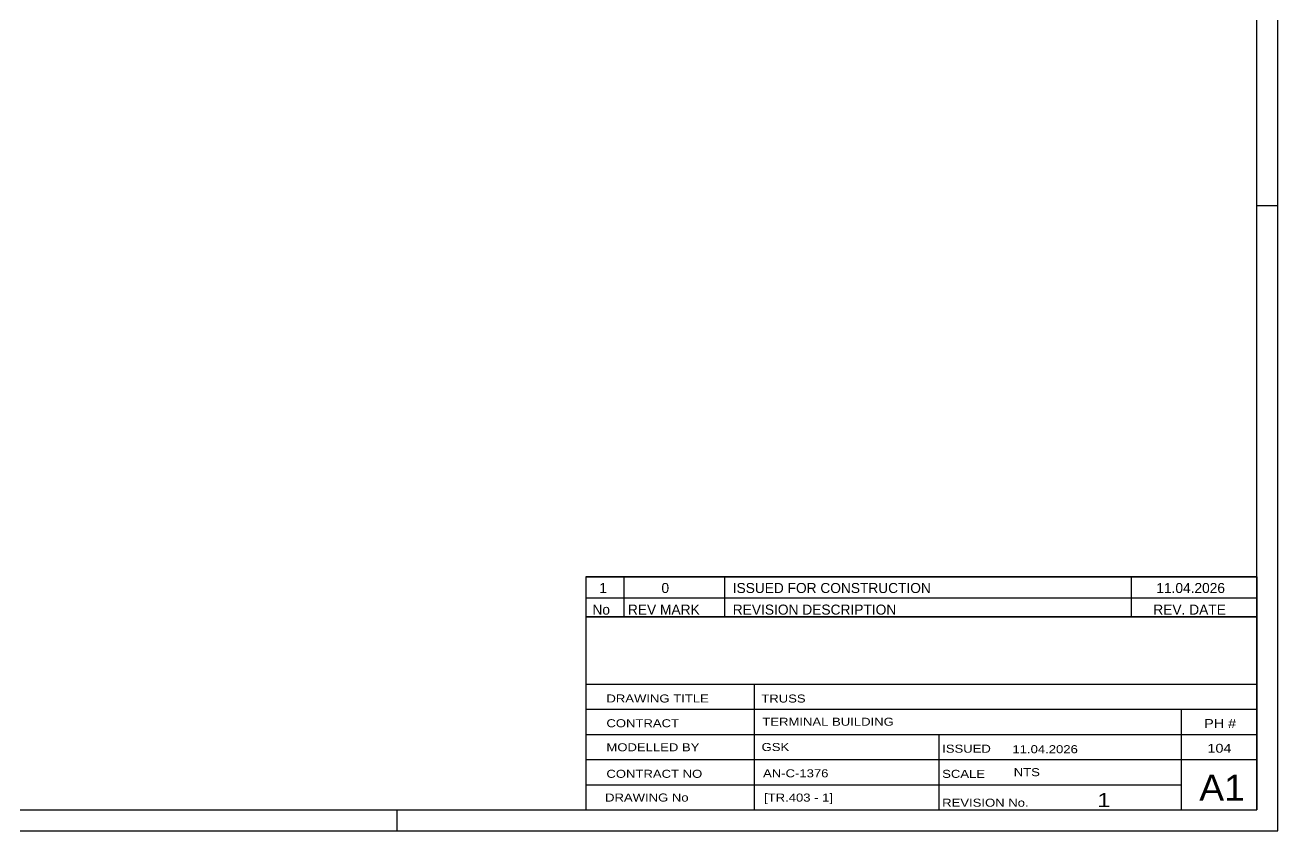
# Model space of a CAD drawing. Header units: millimetres. Extents: x 0 to 594, y 0 to 420.
# Drawn here: x 295.3 to 594, y 0 to 192 of the extents above; entities that cross this region are included whole.
import ezdxf

# ---------------------------------------------------------------- set-up
doc = ezdxf.new("R2010")
doc.units = ezdxf.units.MM
doc.styles.add('Arial Narrow', font='ARIALN.TTF', dxfattribs={"height": 0.2})

# ---------------------------------------------------------------- blocks, each defined once
blk = doc.blocks.new('Unknown-348435354-1163')
at = {"color": 5, "linetype": 'Continuous'}
for p, q in [((594, 0), (594, 420)), ((589, 5), (589, 415)), ((594, 149), (589, 149)), ((5, 5), (589, 5)), ((384, 0), (384, 5)), ((0, 0), (594, 0))]:
    blk.add_line(p, q, dxfattribs=at)
blk = doc.blocks.new('Unknown-348435354-14613')
at = {"color": 7, "linetype": 'Continuous'}
for p, q in [((429, 51.05), (429, 5)), ((429, 51.05), (589, 51.05)), ((589, 51), (589, 5)), ((429, 35), (589, 35)), ((469.14, 35), (469.14, 5)), ((429, 29), (589, 29)), ((571, 5.05), (571, 29.05)), ((429, 23), (589, 23)), ((513.14, 23), (513.14, 5)), ((429, 17), (589, 17)), ((429, 11), (571, 11)), ((429, 5), (589, 5))]:
    blk.add_line(p, q, dxfattribs=at)
at = {"color": 7, "style": 'Arial Narrow'}
for s, height, width, p in [('DRAWING TITLE', 1.9089, 1.425378, (433.88, 30.61)), ('TRUSS  ', 1.909, 1.425378, (470.81, 30.59)), ('TERMINAL BUILDING', 1.9089, 1.425378, (471.06, 25.07)), ('CONTRACT', 1.909, 1.425378, (433.88, 24.71)), ('MODELLED BY', 1.9089, 1.425378, (433.88, 18.98)), ('GSK', 1.909, 1.425378, (470.88, 19.04)), ('ISSUED', 1.909, 1.425378, (513.94, 18.64)), ('11.04.2026', 1.909, 1.425378, (530.69, 18.52)), ('CONTRACT NO', 1.9089, 1.425378, (433.88, 12.66)), ('AN-C-1376', 1.909, 1.425378, (471.23, 12.78)), ('SCALE', 1.909, 1.425378, (513.94, 12.65)), ('A1', 6.204, 1.25, (575.24, 7.2)), ('[TR.403 - 1]', 1.9089, 1.425378, (471.46, 6.99)), ('1', 3.34, 1.5, (550.91, 5.68)), ('DRAWING No', 1.909, 1.425378, (433.56, 7)), ('REVISION No.', 1.9089, 1.425378, (513.94, 5.77))]:
    blk.add_text(s, height=height, dxfattribs=dict(at, width=width)).set_placement(p)
at = {"color": 7, "linetype": 'Continuous', "style": 'Arial Narrow'}
for s, height, width, p in [('PH #', 2.1, 1.42538, (576.4, 24.55)), ('104', 2.1, 1.42538, (577.19, 18.65)), ('NTS', 1.909, 1.425378, (531, 13.05))]:
    blk.add_text(s, height=height, dxfattribs=dict(at, width=width)).set_placement(p)
blk = doc.blocks.new('Unknown-348435354-14614')
at = {"color": 7, "linetype": 'Continuous'}
for p, q in [((429, 60.55), (589, 60.55)), ((589, 60.55), (429, 60.55)), ((429, 60.55), (429, 55.55)), ((438, 60.55), (438, 55.55)), ((462, 60.55), (462, 55.55)), ((559, 60.55), (559, 55.55)), ((589, 60.55), (589, 55.55)), ((429, 55.55), (589, 55.55)), ((429, 55.55), (429, 51.05)), ((429, 55.55), (589, 55.55)), ((438, 55.55), (438, 51.05)), ((462, 55.55), (462, 51.05)), ((559, 55.55), (559, 51.05)), ((589, 55.55), (589, 51.05)), ((589, 51.05), (429, 51.05))]:
    blk.add_line(p, q, dxfattribs=at)
at = {"color": 7, "linetype": 'Continuous', "style": 'Arial Narrow'}
for s, height, width, p in [('1', 2.39, 1.196471, (432.16, 56.7)), ('0', 2.39, 1.196471, (447, 56.7)), ('ISSUED FOR CONSTRUCTION', 2.3861, 1.196471, (464, 56.7)), ('11.04.2026', 2.386, 1.196471, (565, 56.7)), ('No', 2.386, 1.2, (430.54, 51.55)), ('REV MARK', 2.386, 1.2, (439, 51.55)), ('REVISION DESCRIPTION', 2.3861, 1.2, (464, 51.55)), ('REV. DATE', 2.386, 1.2, (564.28, 51.55))]:
    blk.add_text(s, height=height, dxfattribs=dict(at, width=width)).set_placement(p)

msp = doc.modelspace()

# ---------------------------------------------------------------- block references
for name in ['Unknown-348435354-1163', 'Unknown-348435354-14614', 'Unknown-348435354-14613']:
    msp.add_blockref(name, (0, 0))

doc.saveas('drawing.dxf')
